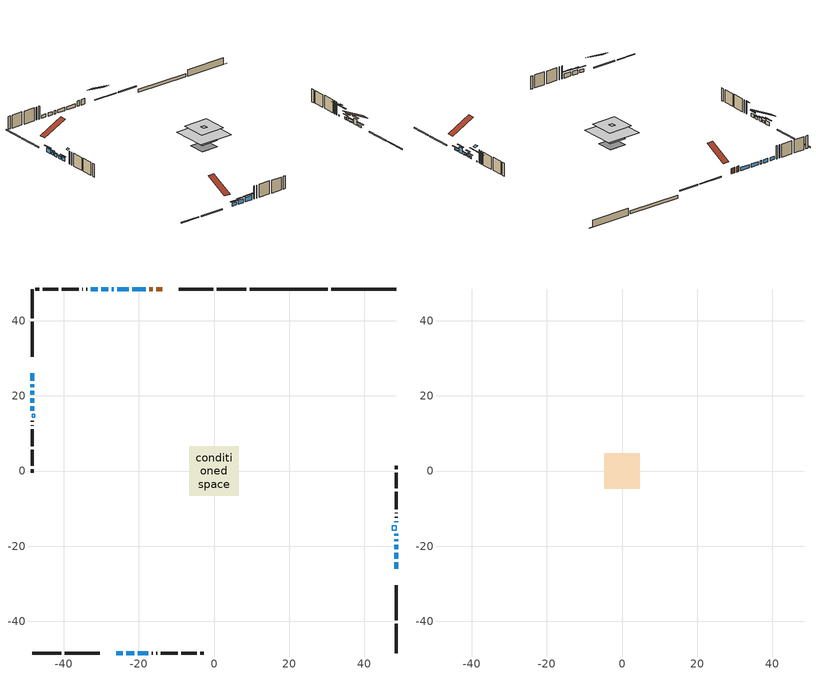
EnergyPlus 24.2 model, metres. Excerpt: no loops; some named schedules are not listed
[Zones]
conditioned space
 floor outside (Floor1 construction): -0.8,-0.8 -0.8,0.8 0.8,0.8 0.8,-0.8 z1.83
 floor outside (Floor2 construction): -0.98,-0.98 -0.98,0.98 0.98,0.98 0.98,-0.98 z1.83
 floor adiabatic (Floor6 construction): -3.28,-3.28 -3.28,3.28 3.28,3.28 3.28,-3.28 z1.83
 floor adiabatic (AdiabaticFloorConstruction): -6.63,-6.63 -6.63,6.63 6.63,6.63 6.63,-6.63 z4.27
 floor foundation (Slab1 construction): -2.92,-2.92 -2.92,2.92 2.92,2.92 2.92,-2.92 z-0.76
 floor foundation (Slab2 construction): -3.28,-3.28 -3.28,3.28 3.28,3.28 3.28,-3.28 z-0.61
 wall outside (RimJoist1 construction): 8.62,48.43 0.78,48.43 / -48.43,-48.43 -40.59,-48.43 / -48.43,48.43 -48.43,40.59 / 48.43,-48.43 48.43,-40.59 z1.83:2.13
 wall outside (RimJoist2 construction): -0.15,48.43 -9.45,48.43 / -39.66,-48.43 -30.36,-48.43 / -48.43,39.66 -48.43,30.36 / 48.43,-39.66 48.43,-30.36 z1.83:2.13
 wall outside (AdiabaticWallConstruction 1): -13.81,48.43 -15.4,48.43 / -16.33,48.43 -17.19,48.43 z1.83:3.86
 wall outside (AdiabaticWallConstruction): 48.43,-26 48.43,-24.22 z1.83:2.39; -48.43,26 -48.43,24.07 z1.83:3.3; -48.43,23.14 -48.43,22.28 z1.83:2.85; 48.43,-23.29 48.43,-21.77 z1.83:3.89; 48.43,-20.84 48.43,-19.62 z1.83:2.24; -18.12,48.43 -21.81,48.43 / -48.43,17.26 -48.43,16.04 / -22.74,48.43 -25.7,48.43 / -26.63,48.43 -27.22,48.43 / -28.15,48.43 -30,48.43 / -30.93,48.43 -32.78,48.43 z1.83:3.05; 48.43,-18.69 48.43,-18.13 / -20.23,-48.43 -17.44,-48.43 z1.83:3.46; -48.43,21.35 -48.43,20.23 z1.83:3; -26,-48.43 -24.22,-48.43 z1.83:2.97; -23.29,-48.43 -21.16,-48.43 z1.83:3.28; -48.43,19.31 -48.43,18.19 / 48.43,-17.21 48.43,-16.67 z1.83:2.69; 48.43,-13.65 48.43,-13.34 z1.83:2.14
 wall outside (Wall1 construction): -33.7,48.43 -33.98,48.43 / -16.51,-48.43 -16.23,-48.43 / -48.43,13.36 -48.43,13.08 / 48.43,-12.41 48.43,-12.13 z1.83:6.71
 wall outside (Wall2 construction): -34.91,48.43 -35.07,48.43 / -15.31,-48.43 -15.15,-48.43 / -48.43,12.15 -48.43,11.99 / 48.43,-11.2 48.43,-11.05 z1.83:6.71
 wall outside (Wall3 construction): -36,48.43 -40.53,48.43 / -14.22,-48.43 -9.69,-48.43 / -48.43,11.07 -48.43,6.53 / 48.43,-10.12 48.43,-5.59 z1.83:6.71
 wall outside (Wall4 construction): -41.46,48.43 -45.62,48.43 / -8.76,-48.43 -4.59,-48.43 / -48.43,5.6 -48.43,1.44 / 48.43,-4.66 48.43,-0.49 z1.83:6.71
 wall outside (Wall5 construction): -46.55,48.43 -47.5,48.43 / -3.66,-48.43 -2.72,-48.43 / -48.43,0.51 -48.43,-0.44 / 48.43,0.44 48.43,1.38 z1.83:6.71
 wall foundation (FoundationWall1 construction): 31.21,48.43,-0.76 31.21,48.43,1.83 46.7,48.43,1.83 46.7,48.43,-0.74 48.43,48.43,-0.74 48.43,48.43,-0.76
 wall foundation (FoundationWall2 construction): 30.28,48.43 9.55,48.43 z-0.61:0.58
 window (WindowConstruction): 48.43,-26 48.43,-24.22 z1.83:2.39
 window (WindowConstruction 6): -48.43,26 -48.43,24.07 z1.83:3.3
 window (WindowConstruction 7): -48.43,23.14 -48.43,22.28 z1.83:2.85
 window (WindowConstruction 8): 48.43,-23.29 48.43,-21.77 z1.83:3.89
 window (WindowConstruction 9): 48.43,-20.84 48.43,-19.62 z1.83:2.24
 window (WindowConstruction 10): -18.12,48.43 -21.81,48.43 z1.83:3.05
 window (WindowConstruction 1): 48.43,-18.69 48.43,-18.13 z1.83:3.45
 window (WindowConstruction 11): -48.43,21.35 -48.43,20.23 z1.83:3
 window (WindowConstruction 12): -26,-48.43 -24.22,-48.43 z1.83:2.97
 window (WindowConstruction 13): -23.29,-48.43 -21.16,-48.43 z1.83:3.28
 window (WindowConstruction 14): -48.43,19.31 -48.43,18.19 z1.83:2.69
 window (WindowConstruction 15): -48.43,17.26 -48.43,16.04 z1.83:3.05
 window (WindowConstruction 2): 48.43,-17.2 48.43,-16.67 z1.83:2.69
 window (WindowConstruction 16): 48.43,-13.65 48.43,-13.34 z1.83:2.13
 window (WindowConstruction 17): -22.74,48.43 -25.7,48.43 z1.83:3.05
 window (WindowConstruction 18): -26.63,48.43 -27.22,48.43 z1.83:3.05
 window (WindowConstruction 3): -28.15,48.43 -30,48.43 z1.83:3.05
 window (WindowConstruction 4): -30.93,48.43 -32.77,48.43 z1.83:3.05
 window (WindowConstruction 5): -20.23,-48.43 -17.44,-48.43 z1.83:3.45
 door (Door): -13.81,48.43 -15.4,48.43 z1.83:3.86
 door (Door 1): -16.33,48.43 -17.19,48.43 z1.83:3.86
 ceiling adiabatic (AdiabaticFloorConstruction): 6.63,-6.63 6.63,6.63 -6.63,6.63 -6.63,-6.63 z4.27
 roof outside (AdiabaticRoofConstruction): 48.43,-14.58,6.71 47.38,-14.58,7.23 47.38,-15.74,7.23 48.43,-15.74,6.71; -48.43,14.29,6.71 -47.69,14.29,7.08 -47.69,15.11,7.08 -48.43,15.11,6.71
 skylight (SkylightConstruction): 48.43,-14.58,6.71 47.38,-14.58,7.23 47.38,-15.74,7.23 48.43,-15.74,6.71
 skylight (SkylightConstruction 1): -48.43,14.29,6.71 -47.69,14.29,7.08 -47.69,15.11,7.08 -48.43,15.11,6.71
attic - vented
 floor to conditioned space (Floor4 construction Reversed): -0.79,-0.79 -0.79,0.79 0.79,0.79 0.79,-0.79 z6.71
 floor to conditioned space (Floor5 construction Reversed): -4.66,-4.66 -4.66,4.66 4.66,4.66 4.66,-4.66 z6.71
 roof outside (Roof1 construction): -12.88,48.43,6.71 -12.88,39.47,11.18 -10.37,39.47,11.18 -10.37,48.43,6.71; -26.93,-48.43,6.71 -26.93,-39.47,11.18 -29.43,-39.47,11.18 -29.43,-48.43,6.71; -48.43,26.93,6.71 -39.47,26.93,11.18 -39.47,29.43,11.18 -48.43,29.43,6.71; 48.43,-26.93,6.71 39.47,-26.93,11.18 39.47,-29.43,11.18 48.43,-29.43,6.71
shading: 48.43,-23.46 48.43,-26.76 48.73,-26.76 48.73,-23.46 z3.15; -48.43,23.31 -48.43,26.76 -48.73,26.76 -48.73,23.31 z4.06; -48.43,21.52 -48.43,23.9 -48.73,23.9 -48.73,21.52 z3.6; 48.43,-21.01 48.43,-24.05 48.73,-24.05 48.73,-21.01 z4.65; 48.43,-18.86 48.43,-21.6 48.73,-21.6 48.73,-18.86 z2.99; 48.43,-17.37 48.43,-19.45 48.73,-19.45 48.73,-17.37 z4.21; -48.43,19.94 -48.43,21.65 -48.73,21.65 -48.73,19.94 z3.3; -23.46,-48.43 -26.76,-48.43 -26.76,-48.73 -23.46,-48.73 z3.73; -20.4,-48.43 -24.05,-48.43 -24.05,-48.73 -20.4,-48.73 z4.04; -48.43,17.89 -48.43,19.6 -48.73,19.6 -48.73,17.89 z2.99; -48.43,15.28 -48.43,18.02 -48.73,18.02 -48.73,15.28 z3.81; 48.43,-15.91 48.43,-17.96 48.73,-17.96 48.73,-15.91 z3.45; 48.43,-9.68 48.43,-17.31 48.73,-17.31 48.73,-9.68 z5.8; -16.68,-48.43 -20.99,-48.43 -20.99,-48.73 -16.68,-48.73 z4.21
[Building]
Building 1: Terrain=Suburbs
[Site:Location]
Vancouver Intl AP_BC: Latitude {deg}=49.19; Longitude {deg}=-123.18; Time Zone {hr}=-8; Elevation {m}=4; Keep Site Location Information=Yes
[Site:GroundTemperature:Shallow]
8.06451, 6.96315, 6.87495, 7.3976, 9.49575, 11.5841, 13.3946, 14.5416, 14.639, 13.7062, 11.9418, 9.91751
[Site:WaterMainsTemperature]
Calculation Method=Schedule; Temperature Schedule=mains temperature schedule
[Material] Roughness=Rough; Thermal Absorptance=0.9
Name | Thickness {m} | Conductivity {W/m-K} | Density {kg/m3} | Specific Heat {J/kg-K} | Solar Absorptance | Visible Absorptance
asphalt or fiberglass shingles | 0.00635 | 0.162714 | 1121.4 | 1465.45 | 0.4 | 0.4
asphalt or fiberglass shingles 1 | 0.00635 | 0.162714 | 1121.4 | 1465.45 | 0.7 | 0.7
ceiling loosefill ins | 0.0846667 | 0.0480833 | 16.02 | 1046.75 | 0.7 | 0.7
ceiling stud and cavity | 0.1397 | 0.0953572 | 65.682 | 1177.47 | 0.7 | 0.7
ceiling stud and cavity 1 | 0.1397 | 0.0930096 | 65.682 | 1177.47 | 0.7 | 0.7
concrete 4.0 in. | 0.1016 | 1.803125 | 2242.8 | 837.4 | 0.7 | 0.7
concrete 8.0 in. | 0.2032 | 1.803125 | 2242.8 | 837.4 | 0.7 | 0.7
door material | 0.04445 | 0.0451087 | 512.64 | 1214.23 | 0.7 | 0.7
door material 1 | 0.04445 | 0.053851 | 512.64 | 1214.23 | 0.7 | 0.7
exterior vertical ins | 0.0442575 | 0.029427 | 32.04 | 1214.23 | 0.7 | 0.7
exterior vertical ins 1 | 0.0639411 | 0.029427 | 32.04 | 1214.23 | 0.7 | 0.7
floor covering | 0.0127 | 0.0433444 | 54.468 | 1339.84 | 0.6 | 0.6
floor covering 1 | 0.0127 | 9.015625 | 54.468 | 1339.84 | 0.6 | 0.6
floor rigid ins; wall rigid ins | 0.051816 | 0.029427 | 32.04 | 1214.23 | 0.7 | 0.7
floor rigid ins 1; roof rigid ins; wall rigid ins 1 | 0.512978 | 0.029427 | 32.04 | 1214.23 | 0.7 | 0.7
floor stud and cavity | 0.1397 | 0.0939799 | 92.3553 | 1139.71 | 0.7 | 0.7
floor stud and cavity 1 | 0.1397 | 0.0937577 | 92.3553 | 1139.71 | 0.7 | 0.7
floor stud and cavity 2 | 0.0889 | 0.248462 | 50.32683 | 1063.81 | 0.7 | 0.7
floor stud and cavity 3 | 0.1397 | 1.75129 | 37.0049 | 1207.88 | 0.7 | 0.7
furniture material conditioned space 1 | 0.1524 | 0.115458 | 640.8 | 1214.23 | 0.6 | 0.6
gypsum board | 0.0127 | 0.160291 | 801 | 837.4 | 0.6 | 0.6
gypsum board 1 | 0.0127 | 0.160291 | 801 | 837.4 | 0.7 | 0.7
osb sheathing 0.5 in. | 0.0127 | 0.115458 | 512.64 | 1214.23 | 0.7 | 0.7
osb sheathing 0.75 in. | 0.01905 | 0.115458 | 512.64 | 1214.23 | 0.7 | 0.7
osb sheathing 2.0 in. | 0.0508 | 0.115458 | 512.64 | 1214.23 | 0.7 | 0.7
rim joist stud and cavity | 0.0508 | 0.0281304 | 125.044 | 1163.47 | 0.6 | 0.6
roof stud and cavity | 0.18415 | 1.78687 | 37.0049 | 1207.88 | 0.6 | 0.6
wall stud and cavity | 0.1397 | 0.159636 | 139.0536 | 1170.24 | 0.7 | 0.7
wall stud and cavity 1 | 0.1397 | 0.172852 | 139.0536 | 1170.24 | 0.7 | 0.7
wall stud and cavity 2 | 0.1397 | 0.107651 | 139.0536 | 1170.24 | 0.7 | 0.7
wall stud and cavity 3 | 0.1397 | 0.109132 | 139.0536 | 1170.24 | 0.7 | 0.7
wall stud and cavity 4 | 0.1397 | 0.351923 | 139.0536 | 1170.24 | 0.7 | 0.7
wall stud and cavity 5 | 0.0889 | 0.380278 | 52.3479 | 1209.89 | 0.7 | 0.7
wall stud and cavity 6 | 0.0889 | 0.391764 | 83.0341 | 1211.67 | 0.7 | 0.7
wood siding | 0.0254 | 0.102417 | 544.68 | 1172.36 | 0.4 | 0.4
wood siding 1; wood siding 2; wood siding 3 | 0.0254 | 0.102417 | 544.68 | 1172.36 | 0.7 | 0.7
[WindowMaterial:SimpleGlazingSystem]
Name | U-Factor {W/m2-K} | Solar Heat Gain Coefficient
SkylightMaterial | 3.17093 | 0.6885
SkylightMaterial 1 | 3.48814 | 0.6885
WindowMaterial | 2.13322 | 0.36
WindowMaterial 1 | 2.143445 | 0.35
WindowMaterial 10 | 1.86977 | 0.41
WindowMaterial 11 | 2.18149 | 0.34
WindowMaterial 12 | 2.24622 | 0.33
WindowMaterial 13 | 1.92314 | 0.4
WindowMaterial 14 | 2.748152 | 0.17
WindowMaterial 15 | 1.75961 | 0.43
WindowMaterial 16 | 2.32741 | 0.32
WindowMaterial 2 | 2.26666 | 0.32
WindowMaterial 3 | 3.83151 | 0.7
WindowMaterial 4 | 1.85273 | 0.41
WindowMaterial 5 | 1.80106 | 0.42
WindowMaterial 6 | 2.052597 | 0.37
WindowMaterial 7 | 2.364887 | 0.31
WindowMaterial 8 | 2.36148 | 0.3
WindowMaterial 9 | 2.188869 | 0.34
[Construction]
AdiabaticFloorConstruction: floor stud and cavity 3, floor rigid ins 1, osb sheathing 0.75 in., floor covering
AdiabaticRoofConstruction: asphalt or fiberglass shingles 1, roof rigid ins, osb sheathing 0.75 in., roof stud and cavity
AdiabaticWallConstruction: wood siding 2, wall rigid ins 1, wall stud and cavity 5, gypsum board
AdiabaticWallConstruction 1: wood siding 3, wall rigid ins 1, wall stud and cavity 5, gypsum board
Door: door material
Door 1: door material 1
Floor1 construction: floor stud and cavity, floor rigid ins, osb sheathing 0.75 in., floor covering
Floor2 construction: floor stud and cavity 1, floor rigid ins, osb sheathing 0.75 in., floor covering
Floor4 construction Reversed: gypsum board, ceiling stud and cavity, ceiling loosefill ins
Floor5 construction Reversed: gypsum board, ceiling stud and cavity 1, ceiling loosefill ins
Floor6 construction: floor stud and cavity 2, floor covering 1
FoundationWall1 construction; FoundationWall2 construction: concrete 8.0 in., gypsum board 1
furniture construction conditioned space 1: furniture material conditioned space 1
PartitionWallConstruction: gypsum board, wall stud and cavity 6, gypsum board
RimJoist1 construction; RimJoist2 construction: wood siding 1, osb sheathing 2.0 in., rim joist stud and cavity
Roof1 construction: asphalt or fiberglass shingles
SkylightConstruction: SkylightMaterial
SkylightConstruction 1: SkylightMaterial 1
Slab1 construction; Slab2 construction: concrete 4.0 in.
Wall1 construction: wood siding, osb sheathing 0.5 in., wall stud and cavity, gypsum board
Wall2 construction: wood siding, osb sheathing 0.5 in., wall stud and cavity 1, gypsum board
Wall3 construction: wood siding, osb sheathing 0.5 in., wall stud and cavity 2, gypsum board
Wall4 construction: wood siding, osb sheathing 0.5 in., wall stud and cavity 3, gypsum board
Wall5 construction: wood siding, wall rigid ins, osb sheathing 0.5 in., wall stud and cavity 4, gypsum board
WindowConstruction: WindowMaterial
WindowConstruction 1; WindowConstruction 5: WindowMaterial 1
WindowConstruction 10; WindowConstruction 4: WindowMaterial 4
WindowConstruction 11: WindowMaterial 9
WindowConstruction 12: WindowMaterial 10
WindowConstruction 13: WindowMaterial 11
WindowConstruction 14: WindowMaterial 12
WindowConstruction 15: WindowMaterial 13
WindowConstruction 16: WindowMaterial 14
WindowConstruction 17: WindowMaterial 15
WindowConstruction 18: WindowMaterial 16
WindowConstruction 2: WindowMaterial 2
WindowConstruction 3: WindowMaterial 3
WindowConstruction 6: WindowMaterial 5
WindowConstruction 7: WindowMaterial 6
WindowConstruction 8: WindowMaterial 7
WindowConstruction 9: WindowMaterial 8
[Zone] Multiplier=1; Part of Total Floor Area=Yes
Name | Volume {m3}
attic - vented | 65.1731
conditioned space | 644
[Space]
Name | Zone | Volume {m3}
attic - vented 1 | attic - vented | 65.1731
conditioned space 1 | conditioned space | 644
[ZoneInfiltration:EffectiveLeakageArea]
infil attic - vented 1: Zone or Space=attic - vented 1; Schedule=Always On Discrete; Effective Air Leakage Area {cm2}=3699.3; Stack Coefficient=0.000311284; Wind Coefficient=1.19206e-05
[ZoneMixing]
whole house fan mix: Zone or Space=attic - vented; Schedule=Always On Continuous; Design Flow Rate Calculation Method=Flow/Zone; Design Flow Rate {m3/s}=0; Source Zone or Space=conditioned space
[SurfaceProperty:ExposedFoundationPerimeter] Exposed Perimeter Calculation Method=TotalExposedPerimeter
Name | Total Exposed Perimeter {m}
Slab1 | 17.221
Slab2 | 20.726
[InternalMass] Zone or ZoneList=conditioned space; Space or SpaceList=conditioned space 1
Name | Construction | Surface Area {m2}
furniture mass conditioned space 1 | furniture construction conditioned space 1 | 120.944
partition wall mass | PartitionWallConstruction | 259.25
[Lights]
interior lighting: Zone or ZoneList or Space or SpaceList=conditioned space 1; Schedule=interior lighting schedule; Design Level Calculation Method=LightingLevel; Lighting Level {W}=343.2; Return Air Fraction=0; Fraction Radiant=0.6; Fraction Visible=0.2; Fraction Replaceable=1
[People]
occupants: Zone or ZoneList or Space or SpaceList=conditioned space 1; Number of People Schedule=occupants schedule; Number of People Calculation Method=People; Number of People=3; Fraction Radiant=0.314171; Sensible Heat Fraction=0.56303; Activity Level Schedule=occupants activity schedule; Carbon Dioxide Generation Rate {m3/s-W}=0; Enable ASHRAE 55 Comfort Warnings=No; Mean Radiant Temperature Calculation Type=EnclosureAveraged
[ElectricEquipment] Zone or ZoneList or Space or SpaceList=conditioned space 1; Design Level Calculation Method=EquipmentLevel
Name | Schedule | Design Level {W} | Fraction Latent | Fraction Radiant | Fraction Lost
clothes dryer | clothes dryer schedule | 140.772 | 0.015 | 0.081 | 0.85
clothes washer | clothes washer schedule | 32.1985 | 0.03 | 0.162 | 0.7
cooking range | cooking range schedule | 215.147 | 0.08 | 0.432 | 0.2
dishwasher | dishwasher schedule | 66.8632 | 0.3 | 0.18 | 0.4
fridge | fridge schedule | 72.9452 | 0 | 0.6 | 0
mech vent bath fan 0 | mech vent bath fan 0 schedule | 25.1 | 0 | 0 | 1
mech vent bath fan 1 | mech vent bath fan 1 schedule | 25.1 | 0 | 0 | 1
mech vent house fan | mech vent house fan schedule | 0 | 0 | 0 | 1
mech vent house fan cfis | mech vent house fan cfis schedule | 0 | 0 | 0 | 0
mech vent range fan 0 | mech vent range fan 0 schedule | 57 | 0 | 0 | 1
misc plug loads | misc plug loads schedule | 494.7 | 0.045 | 0.513 | 0.1
whole house fan | Always On Discrete | 0 | 0 | 0 | 1
[OtherEquipment] Zone or ZoneList or Space or SpaceList=conditioned space 1; Design Level Calculation Method=EquipmentLevel
Name | Fuel Type | Schedule | Design Level {W} | Fraction Latent | Fraction Radiant | Fraction Lost
clothes dryer 1 | Electricity | clothes dryer schedule | 0 | 0.015 | 0.081 | 0.85
cooking range 1 | Electricity | cooking range schedule | 0 | 0.08 | 0.432 | 0.2
general water use latent | None | general water use schedule | 62.594 | 1 | 0 | 0
general water use sensible | None | general water use schedule | -61.6891 | 0 | 0.6 | 0
mech vent house fan latent load | None | Always On Discrete | 0 | 1 | 0 | 0
mech vent house fan sensible load | None | Always On Discrete | 0 | 0 | 0 | 0
water heater energy adjustment1 | NaturalGas | Always On Discrete | 0.01 | 0 | 0 | 1
[ZoneInfiltration:DesignFlowRate] Zone or ZoneList or Space or SpaceList=conditioned space 1; Schedule=Always On Discrete; Design Flow Rate Calculation Method=Flow/Zone; Design Flow Rate {m3/s}=0
infil flow; natural vent flow; whole house fan flow
[Foundation:Kiva] Initial Indoor Air Temperature {C}=18; Wall Depth Below Slab {m}=0.2032; Custom Block X Position 1 {m}=0.2159; Custom Block Z Position 1 {m}=0
Name | Wall Height Above Grade {m} | Custom Block Material Name 1 | Custom Block Depth 1 {m}
Foundation Kiva 1 | 1.83002 | exterior vertical ins | 2.59001
Foundation Kiva 2 | 0.580004 | exterior vertical ins 1 | 1.19
[Foundation:Kiva:Settings]
Soil Conductivity {W/m-K}=0.849921; Soil Density {kg/m3}=1842.3; Soil Specific Heat {J/kg-K}=418.7; Ground Solar Absorptivity=0.9; Ground Thermal Absorptivity=0.9; Ground Surface Roughness {m}=0.03; Far-Field Width {m}=40; Deep-Ground Boundary Condition=ZeroFlux; Deep-Ground Depth {m}=40; Minimum Cell Dimension {m}=0.2; Maximum Cell Growth Coefficient=3; Simulation Timestep=Timestep
[Exterior:Lights]
exterior lighting: Schedule=exterior lighting schedule; Design Level {W}=75.6
[Schedule:Constant]
Name | Hourly Value
Always On Continuous; mech vent house fan schedule; mech vent house fan cfis schedule; Always On Discrete | 1
occupants activity schedule | 117.228
fridge schedule | 0
[Schedule:Week:Daily]
interior lighting schedule Week Rule - Jan1-Jan27: interior lighting schedule day, interior lighting schedule day, interior lighting schedule day, interior lighting schedule day, interior lighting schedule day, interior lighting schedule day, interior lighting schedule day, interior lighting schedule default day, interior lighting schedule default day, interior lighting schedule default day, interior lighting schedule default day, interior lighting schedule default day
interior lighting schedule Week Rule - Jan28-Feb3: interior lighting schedule day, interior lighting schedule day, interior lighting schedule day, interior lighting schedule day, interior lighting schedule day 1, interior lighting schedule day 1, interior lighting schedule day 1, interior lighting schedule default day, interior lighting schedule default day, interior lighting schedule default day, interior lighting schedule default day, interior lighting schedule default day
interior lighting schedule Week Rule - Feb4-Feb24: interior lighting schedule day 1, interior lighting schedule day 1, interior lighting schedule day 1, interior lighting schedule day 1, interior lighting schedule day 1, interior lighting schedule day 1, interior lighting schedule day 1, interior lighting schedule default day, interior lighting schedule default day, interior lighting schedule default day, interior lighting schedule default day, interior lighting schedule default day
interior lighting schedule Week Rule - Feb25-Mar3: interior lighting schedule day 1, interior lighting schedule day 1, interior lighting schedule day 1, interior lighting schedule day 1, interior lighting schedule day 2, interior lighting schedule day 2, interior lighting schedule day 2, interior lighting schedule default day, interior lighting schedule default day, interior lighting schedule default day, interior lighting schedule default day, interior lighting schedule default day
interior lighting schedule Week Rule - Mar4-Mar31: interior lighting schedule day 2, interior lighting schedule day 2, interior lighting schedule day 2, interior lighting schedule day 2, interior lighting schedule day 2, interior lighting schedule day 2, interior lighting schedule day 2, interior lighting schedule default day, interior lighting schedule default day, interior lighting schedule default day, interior lighting schedule default day, interior lighting schedule default day
interior lighting schedule Week Rule - Apr1-Apr28: interior lighting schedule day 3, interior lighting schedule day 3, interior lighting schedule day 3, interior lighting schedule day 3, interior lighting schedule day 3, interior lighting schedule day 3, interior lighting schedule day 3, interior lighting schedule default day, interior lighting schedule default day, interior lighting schedule default day, interior lighting schedule default day, interior lighting schedule default day
interior lighting schedule Week Rule - Apr29-May5: interior lighting schedule day 3, interior lighting schedule day 3, interior lighting schedule day 4, interior lighting schedule day 4, interior lighting schedule day 4, interior lighting schedule day 4, interior lighting schedule day 4, interior lighting schedule default day, interior lighting schedule default day, interior lighting schedule default day, interior lighting schedule default day, interior lighting schedule default day
interior lighting schedule Week Rule - May6-May26: interior lighting schedule day 4, interior lighting schedule day 4, interior lighting schedule day 4, interior lighting schedule day 4, interior lighting schedule day 4, interior lighting schedule day 4, interior lighting schedule day 4, interior lighting schedule default day, interior lighting schedule default day, interior lighting schedule default day, interior lighting schedule default day, interior lighting schedule default day
interior lighting schedule Week Rule - May27-Jun2: interior lighting schedule day 4, interior lighting schedule day 4, interior lighting schedule day 4, interior lighting schedule day 4, interior lighting schedule day 4, interior lighting schedule day 5, interior lighting schedule day 5, interior lighting schedule default day, interior lighting schedule default day, interior lighting schedule default day, interior lighting schedule default day, interior lighting schedule default day
interior lighting schedule Week Rule - Jun3-Jun30: interior lighting schedule day 5, interior lighting schedule day 5, interior lighting schedule day 5, interior lighting schedule day 5, interior lighting schedule day 5, interior lighting schedule day 5, interior lighting schedule day 5, interior lighting schedule default day, interior lighting schedule default day, interior lighting schedule default day, interior lighting schedule default day, interior lighting schedule default day
interior lighting schedule Week Rule - Jul1-Jul28: interior lighting schedule day 6, interior lighting schedule day 6, interior lighting schedule day 6, interior lighting schedule day 6, interior lighting schedule day 6, interior lighting schedule day 6, interior lighting schedule day 6, interior lighting schedule default day, interior lighting schedule default day, interior lighting schedule default day, interior lighting schedule default day, interior lighting schedule default day
interior lighting schedule Week Rule - Jul29-Aug4: interior lighting schedule day 6, interior lighting schedule day 6, interior lighting schedule day 6, interior lighting schedule day 7, interior lighting schedule day 7, interior lighting schedule day 7, interior lighting schedule day 7, interior lighting schedule default day, interior lighting schedule default day, interior lighting schedule default day, interior lighting schedule default day, interior lighting schedule default day
interior lighting schedule Week Rule - Aug5-Aug25: interior lighting schedule day 7, interior lighting schedule day 7, interior lighting schedule day 7, interior lighting schedule day 7, interior lighting schedule day 7, interior lighting schedule day 7, interior lighting schedule day 7, interior lighting schedule default day, interior lighting schedule default day, interior lighting schedule default day, interior lighting schedule default day, interior lighting schedule default day
interior lighting schedule Week Rule - Aug26-Sep1: interior lighting schedule day 7, interior lighting schedule day 7, interior lighting schedule day 7, interior lighting schedule day 7, interior lighting schedule day 7, interior lighting schedule day 7, interior lighting schedule day 8, interior lighting schedule default day, interior lighting schedule default day, interior lighting schedule default day, interior lighting schedule default day, interior lighting schedule default day
interior lighting schedule Week Rule - Sep2-Sep29: interior lighting schedule day 8, interior lighting schedule day 8, interior lighting schedule day 8, interior lighting schedule day 8, interior lighting schedule day 8, interior lighting schedule day 8, interior lighting schedule day 8, interior lighting schedule default day, interior lighting schedule default day, interior lighting schedule default day, interior lighting schedule default day, interior lighting schedule default day
interior lighting schedule Week Rule - Sep30-Oct6: interior lighting schedule day 8, interior lighting schedule day 9, interior lighting schedule day 9, interior lighting schedule day 9, interior lighting schedule day 9, interior lighting schedule day 9, interior lighting schedule day 9, interior lighting schedule default day, interior lighting schedule default day, interior lighting schedule default day, interior lighting schedule default day, interior lighting schedule default day
interior lighting schedule Week Rule - Oct7-Oct27: interior lighting schedule day 9, interior lighting schedule day 9, interior lighting schedule day 9, interior lighting schedule day 9, interior lighting schedule day 9, interior lighting schedule day 9, interior lighting schedule day 9, interior lighting schedule default day, interior lighting schedule default day, interior lighting schedule default day, interior lighting schedule default day, interior lighting schedule default day
interior lighting schedule Week Rule - Oct28-Nov3: interior lighting schedule day 9, interior lighting schedule day 9, interior lighting schedule day 9, interior lighting schedule day 9, interior lighting schedule day 10, interior lighting schedule day 10, interior lighting schedule day 10, interior lighting schedule default day, interior lighting schedule default day, interior lighting schedule default day, interior lighting schedule default day, interior lighting schedule default day
interior lighting schedule Week Rule - Nov4-Nov24: interior lighting schedule day 10, interior lighting schedule day 10, interior lighting schedule day 10, interior lighting schedule day 10, interior lighting schedule day 10, interior lighting schedule day 10, interior lighting schedule day 10, interior lighting schedule default day, interior lighting schedule default day, interior lighting schedule default day, interior lighting schedule default day, interior lighting schedule default day
interior lighting schedule Week Rule - Nov25-Dec1: interior lighting schedule day 10, interior lighting schedule day 10, interior lighting schedule day 10, interior lighting schedule day 10, interior lighting schedule day 10, interior lighting schedule day 10, interior lighting schedule day 11, interior lighting schedule default day, interior lighting schedule default day, interior lighting schedule default day, interior lighting schedule default day, interior lighting schedule default day
interior lighting schedule Week Rule - Dec2-Dec31: interior lighting schedule day 11, interior lighting schedule day 11, interior lighting schedule day 11, interior lighting schedule day 11, interior lighting schedule day 11, interior lighting schedule day 11, interior lighting schedule day 11, interior lighting schedule default day, interior lighting schedule default day, interior lighting schedule default day, interior lighting schedule default day, interior lighting schedule default day
occupants schedule Week Rule - Jan1-Dec31: occupants schedule day, occupants schedule day, occupants schedule day, occupants schedule day, occupants schedule day, occupants schedule day, occupants schedule day, occupants schedule default day, occupants schedule default day, occupants schedule default day, occupants schedule default day, occupants schedule default day
clothes dryer schedule Week Rule - Jan1-Dec31: clothes dryer schedule day, clothes dryer schedule day, clothes dryer schedule day, clothes dryer schedule day, clothes dryer schedule day, clothes dryer schedule day, clothes dryer schedule day, clothes dryer schedule default day, clothes dryer schedule default day, clothes dryer schedule default day, clothes dryer schedule default day, clothes dryer schedule default day
clothes washer schedule Week Rule - Jan1-Dec31: clothes washer schedule day, clothes washer schedule day, clothes washer schedule day, clothes washer schedule day, clothes washer schedule day, clothes washer schedule day, clothes washer schedule day, clothes washer schedule default day, clothes washer schedule default day, clothes washer schedule default day, clothes washer schedule default day, clothes washer schedule default day
cooking range schedule Week Rule - Jan1-Dec31: cooking range schedule day, cooking range schedule day, cooking range schedule day, cooking range schedule day, cooking range schedule day, cooking range schedule day, cooking range schedule day, cooking range schedule default day, cooking range schedule default day, cooking range schedule default day, cooking range schedule default day, cooking range schedule default day
dishwasher schedule Week Rule - Jan1-Dec31: dishwasher schedule day, dishwasher schedule day, dishwasher schedule day, dishwasher schedule day, dishwasher schedule day, dishwasher schedule day, dishwasher schedule day, dishwasher schedule default day, dishwasher schedule default day, dishwasher schedule default day, dishwasher schedule default day, dishwasher schedule default day
mech vent bath fan 0 schedule Week Rule - Jan1-Dec31: mech vent bath fan 0 schedule day, mech vent bath fan 0 schedule day, mech vent bath fan 0 schedule day, mech vent bath fan 0 schedule day, mech vent bath fan 0 schedule day, mech vent bath fan 0 schedule day, mech vent bath fan 0 schedule day, mech vent bath fan 0 schedule default day, mech vent bath fan 0 schedule default day, mech vent bath fan 0 schedule default day, mech vent bath fan 0 schedule default day, mech vent bath fan 0 schedule default day
mech vent bath fan 1 schedule Week Rule - Jan1-Dec31: mech vent bath fan 1 schedule day, mech vent bath fan 1 schedule day, mech vent bath fan 1 schedule day, mech vent bath fan 1 schedule day, mech vent bath fan 1 schedule day, mech vent bath fan 1 schedule day, mech vent bath fan 1 schedule day, mech vent bath fan 1 schedule default day, mech vent bath fan 1 schedule default day, mech vent bath fan 1 schedule default day, mech vent bath fan 1 schedule default day, mech vent bath fan 1 schedule default day
mech vent range fan 0 schedule Week Rule - Jan1-Dec31: mech vent range fan 0 schedule day, mech vent range fan 0 schedule day, mech vent range fan 0 schedule day, mech vent range fan 0 schedule day, mech vent range fan 0 schedule day, mech vent range fan 0 schedule day, mech vent range fan 0 schedule day, mech vent range fan 0 schedule default day, mech vent range fan 0 schedule default day, mech vent range fan 0 schedule default day, mech vent range fan 0 schedule default day, mech vent range fan 0 schedule default day
misc plug loads schedule Week Rule - Jan1-Dec31: misc plug loads schedule day, misc plug loads schedule day, misc plug loads schedule day, misc plug loads schedule day, misc plug loads schedule day, misc plug loads schedule day, misc plug loads schedule day, misc plug loads schedule default day, misc plug loads schedule default day, misc plug loads schedule default day, misc plug loads schedule default day, misc plug loads schedule default day
general water use schedule Week Rule - Jan1-Dec31: general water use schedule day, general water use schedule day, general water use schedule day, general water use schedule day, general water use schedule day, general water use schedule day, general water use schedule day, general water use schedule default day, general water use schedule default day, general water use schedule default day, general water use schedule default day, general water use schedule default day
[Schedule:Year]
interior lighting schedule: interior lighting schedule Week Rule - Jan1-Jan27, 1, 1, 1, 27, interior lighting schedule Week Rule - Jan28-Feb3, 1, 28, 2, 3, interior lighting schedule Week Rule - Feb4-Feb24, 2, 4, 2, 24, interior lighting schedule Week Rule - Feb25-Mar3, 2, 25, 3, 3, interior lighting schedule Week Rule - Mar4-Mar31, 3, 4, 3, 31, interior lighting schedule Week Rule - Apr1-Apr28, 4, 1, 4, 28, interior lighting schedule Week Rule - Apr29-May5, 4, 29, 5, 5, interior lighting schedule Week Rule - May6-May26, 5, 6, 5, 26, interior lighting schedule Week Rule - May27-Jun2, 5, 27, 6, 2, interior lighting schedule Week Rule - Jun3-Jun30, 6, 3, 6, 30, interior lighting schedule Week Rule - Jul1-Jul28, 7, 1, 7, 28, interior lighting schedule Week Rule - Jul29-Aug4, 7, 29, 8, 4, interior lighting schedule Week Rule - Aug5-Aug25, 8, 5, 8, 25, interior lighting schedule Week Rule - Aug26-Sep1, 8, 26, 9, 1, interior lighting schedule Week Rule - Sep2-Sep29, 9, 2, 9, 29, interior lighting schedule Week Rule - Sep30-Oct6, 9, 30, 10, 6, interior lighting schedule Week Rule - Oct7-Oct27, 10, 7, 10, 27, interior lighting schedule Week Rule - Oct28-Nov3, 10, 28, 11, 3, interior lighting schedule Week Rule - Nov4-Nov24, 11, 4, 11, 24, interior lighting schedule Week Rule - Nov25-Dec1, 11, 25, 12, 1, interior lighting schedule Week Rule - Dec2-Dec31, 12, 2, 12, 31
occupants schedule: occupants schedule Week Rule - Jan1-Dec31, 1, 1, 12, 31
clothes dryer schedule: clothes dryer schedule Week Rule - Jan1-Dec31, 1, 1, 12, 31
clothes washer schedule: clothes washer schedule Week Rule - Jan1-Dec31, 1, 1, 12, 31
cooking range schedule: cooking range schedule Week Rule - Jan1-Dec31, 1, 1, 12, 31
dishwasher schedule: dishwasher schedule Week Rule - Jan1-Dec31, 1, 1, 12, 31
mech vent bath fan 0 schedule: mech vent bath fan 0 schedule Week Rule - Jan1-Dec31, 1, 1, 12, 31
mech vent bath fan 1 schedule: mech vent bath fan 1 schedule Week Rule - Jan1-Dec31, 1, 1, 12, 31
mech vent range fan 0 schedule: mech vent range fan 0 schedule Week Rule - Jan1-Dec31, 1, 1, 12, 31
misc plug loads schedule: misc plug loads schedule Week Rule - Jan1-Dec31, 1, 1, 12, 31
general water use schedule: general water use schedule Week Rule - Jan1-Dec31, 1, 1, 12, 31
exterior lighting schedule: exterior lighting schedule Week Rule - Jan1-Jan27, 1, 1, 1, 27, exterior lighting schedule Week Rule - Jan28-Feb3, 1, 28, 2, 3, exterior lighting schedule Week Rule - Feb4-Feb24, 2, 4, 2, 24, exterior lighting schedule Week Rule - Feb25-Mar3, 2, 25, 3, 3, exterior lighting schedule Week Rule - Mar4-Mar31, 3, 4, 3, 31, exterior lighting schedule Week Rule - Apr1-Apr28, 4, 1, 4, 28, exterior lighting schedule Week Rule - Apr29-May5, 4, 29, 5, 5, exterior lighting schedule Week Rule - May6-May26, 5, 6, 5, 26, exterior lighting schedule Week Rule - May27-Jun2, 5, 27, 6, 2, exterior lighting schedule Week Rule - Jun3-Jun30, 6, 3, 6, 30, exterior lighting schedule Week Rule - Jul1-Jul28, 7, 1, 7, 28, exterior lighting schedule Week Rule - Jul29-Aug4, 7, 29, 8, 4, exterior lighting schedule Week Rule - Aug5-Aug25, 8, 5, 8, 25, exterior lighting schedule Week Rule - Aug26-Sep1, 8, 26, 9, 1, exterior lighting schedule Week Rule - Sep2-Sep29, 9, 2, 9, 29, exterior lighting schedule Week Rule - Sep30-Oct6, 9, 30, 10, 6, exterior lighting schedule Week Rule - Oct7-Oct27, 10, 7, 10, 27, exterior lighting schedule Week Rule - Oct28-Nov3, 10, 28, 11, 3, exterior lighting schedule Week Rule - Nov4-Nov24, 11, 4, 11, 24, exterior lighting schedule Week Rule - Nov25-Dec1, 11, 25, 12, 1, exterior lighting schedule Week Rule - Dec2-Dec31, 12, 2, 12, 31
[Schedule:Compact]
mains temperature schedule: Through: 01/01, For: AllDays, Until: 24:00, 11.375, Through: 01/02, For: AllDays, Until: 24:00, 11.3367, Through: 01/03, For: AllDays, Until: 24:00, 11.2994, Through: 01/04, For: AllDays, Until: 24:00, 11.2628, Through: 01/05, For: AllDays, Until: 24:00, 11.2267, Through: 01/06, For: AllDays, Until: 24:00, 11.1917, Through: 01/07, For: AllDays, Until: 24:00, 11.1578, Through: 01/08, For: AllDays, Until: 24:00, 11.1244, Through: 01/09, For: AllDays, Until: 24:00, 11.0917, Through: 01/10, For: AllDays, Until: 24:00, 11.06, Through: 01/11, For: AllDays, Until: 24:00, 11.0289, Through: 01/12, For: AllDays, Until: 24:00, 10.9989, Through: 01/13, For: AllDays, Until: 24:00, 10.97, Through: 01/14, For: AllDays, Until: 24:00, 10.9417, Through: 01/15, For: AllDays, Until: 24:00, 10.9139, Through: 01/16, For: AllDays, Until: 24:00, 10.8878, Through: 01/17, For: AllDays, Until: 24:00, 10.8622, Through: 01/18, For: AllDays, Until: 24:00, 10.8372, Through: 01/19, For: AllDays, Until: 24:00, 10.8133, Through: 01/20, For: AllDays, Until: 24:00, 10.7906, Through: 01/21, For: AllDays, Until: 24:00, 10.7683, Through: 01/22, For: AllDays, Until: 24:00, 10.7478, Through: 01/23, For: AllDays, Until: 24:00, 10.7272, Through: 01/24, For: AllDays, Until: 24:00, 10.7083, Through: 01/25, For: AllDays, Until: 24:00, 10.69, Through: 01/26, For: AllDays, Until: 24:00, 10.6728, Through: 01/27, For: AllDays, Until: 24:00, 10.6567, Through: 01/28, For: AllDays, Until: 24:00, 10.6411, Through: 01/29, For: AllDays, Until: 24:00, 10.6267, Through: 01/30, For: AllDays, Until: 24:00, 10.6133, Through: 01/31, For: AllDays, Until: 24:00, 10.6011, Through: 02/01, For: AllDays, Until: 24:00, 10.59, Through: 02/02, For: AllDays, Until: 24:00, 10.5794, Through: 02/03, For: AllDays, Until: 24:00, 10.57, Through: 02/04, For: AllDays, Until: 24:00, 10.5617, Through: 02/05, For: AllDays, Until: 24:00, 10.5539, Through: 02/06, For: AllDays, Until: 24:00, 10.5478, Through: 02/07, For: AllDays, Until: 24:00, 10.5422, Through: 02/08, For: AllDays, Until: 24:00, 10.5378, Through: 02/09, For: AllDays, Until: 24:00, 10.5339, Through: 02/10, For: AllDays, Until: 24:00, 10.5317, Through: 02/11, For: AllDays, Until: 24:00, 10.53, Through: 02/12, For: AllDays, Until: 24:00, 10.53, Through: 02/13, For: AllDays, Until: 24:00, 10.5306, Through: 02/14, For: AllDays, Until: 24:00, 10.5317, Through: 02/15, For: AllDays, Until: 24:00, 10.5344, Through: 02/16, For: AllDays, Until: 24:00, 10.5378, Through: 02/17, For: AllDays, Until: 24:00, 10.5428, Through: 02/18, For: AllDays, Until: 24:00, 10.5483, Through: 02/19, For: AllDays, Until: 24:00, 10.5544, Through: 02/20, For: AllDays, Until: 24:00, 10.5622, Through: 02/21, For: AllDays, Until: 24:00, 10.5706, Through: 02/22, For: AllDays, Until: 24:00, 10.5806, Through: 02/23, For: AllDays, Until: 24:00, 10.5911, Through: 02/24, For: AllDays, Until: 24:00, 10.6022, Through: 02/25, For: AllDays, Until: 24:00, 10.615, Through: 02/26, For: AllDays, Until: 24:00, 10.6283, Through: 02/27, For: AllDays, Until: 24:00, 10.6428, Through: 02/28, For: AllDays, Until: 24:00, 10.6583, Through: 03/01, For: AllDays, Until: 24:00, 10.6744, Through: 03/02, For: AllDays, Until: 24:00, 10.6917, Through: 03/03, For: AllDays, Until: 24:00, 10.71, Through: 03/04, For: AllDays, Until: 24:00, 10.7294, Through: 03/05, For: AllDays, Until: 24:00, 10.7494, Through: 03/06, For: AllDays, Until: 24:00, 10.7706, Through: 03/07, For: AllDays, Until: 24:00, 10.7928, Through: 03/08, For: AllDays, Until: 24:00, 10.8161, Through: 03/09, For: AllDays, Until: 24:00, 10.84, Through: 03/10, For: AllDays, Until: 24:00, 10.8644, Through: 03/11, For: AllDays, Until: 24:00, 10.8906, Through: 03/12, For: AllDays, Until: 24:00, 10.9167, Through: 03/13, For: AllDays, Until: 24:00, 10.9444, Through: 03/14, For: AllDays, Until: 24:00, 10.9728, Through: 03/15, For: AllDays, Until: 24:00, 11.0022, Through: 03/16, For: AllDays, Until: 24:00, 11.0322, Through: 03/17, For: AllDays, Until: 24:00, 11.0633, Through: 03/18, For: AllDays, Until: 24:00, 11.095, Through: 03/19, For: AllDays, Until: 24:00, 11.1278, Through: 03/20, For: AllDays, Until: 24:00, 11.1611, Through: 03/21, For: AllDays, Until: 24:00, 11.1956, Through: 03/22, For: AllDays, Until: 24:00, 11.2306, Through: 03/23, For: AllDays, Until: 24:00, 11.2667, Through: 03/24, For: AllDays, Until: 24:00, 11.3033, Through: 03/25, For: AllDays, Until: 24:00, 11.3406, Through: 03/26, For: AllDays, Until: 24:00, 11.3789, Through: 03/27, For: AllDays, Until: 24:00, 11.4178, Through: 03/28, For: AllDays, Until: 24:00, 11.4572, Through: 03/29, For: AllDays, Until: 24:00, 11.4978, Through: 03/30, For: AllDays, Until: 24:00, 11.5389, Through: 03/31, For: AllDays, Until: 24:00, 11.5811, Through: 04/01, For: AllDays, Until: 24:00, 11.6233, Through: 04/02, For: AllDays, Until: 24:00, 11.6667, Through: 04/03, For: AllDays, Until: 24:00, 11.7106, Through: 04/04, For: AllDays, Until: 24:00, 11.755, Through: 04/05, For: AllDays, Until: 24:00, 11.8006, Through: 04/06, For: AllDays, Until: 24:00, 11.8461, Through: 04/07, For: AllDays, Until: 24:00, 11.8928, Through: 04/08, For: AllDays, Until: 24:00, 11.9394, Through: 04/09, For: AllDays, Until: 24:00, 11.9872, Through: 04/10, For: AllDays, Until: 24:00, 12.0356, Through: 04/11, For: AllDays, Until: 24:00, 12.0844, Through: 04/12, For: AllDays, Until: 24:00, 12.1333, Through: 04/13, For: AllDays, Until: 24:00, 12.1833, Through: 04/14, For: AllDays, Until: 24:00, 12.2339, Through: 04/15, For: AllDays, Until: 24:00, 12.2844, Through: 04/16, For: AllDays, Until: 24:00, 12.3361, Through: 04/17, For: AllDays, Until: 24:00, 12.3878, Through: 04/18, For: AllDays, Until: 24:00, 12.44, Through: 04/19, For: AllDays, Until: 24:00, 12.4928, Through: 04/20, For: AllDays, Until: 24:00, 12.5456, Through: 04/21, For: AllDays, Until: 24:00, 12.5994, Through: 04/22, For: AllDays, Until: 24:00, 12.6533, Through: 04/23, For: AllDays, Until: 24:00, 12.7072, Through: 04/24, For: AllDays, Until: 24:00, 12.7622, Through: 04/25, For: AllDays, Until: 24:00, 12.8172, Through: 04/26, For: AllDays, Until: 24:00, 12.8722, Through: 04/27, For: AllDays, Until: 24:00, 12.9278, Through: 04/28, For: AllDays, Until: 24:00, 12.9839, Through: 04/29, For: AllDays, Until: 24:00, 13.04, Through: 04/30, For: AllDays, Until: 24:00, 13.0961, Through: 05/01, For: AllDays, Until: 24:00, 13.1533, Through: 05/02, For: AllDays, Until: 24:00, 13.21, Through: 05/03, For: AllDays, Until: 24:00, 13.2672, Through: 05/04, For: AllDays, Until: 24:00, 13.3244, Through: 05/05, For: AllDays, Until: 24:00, 13.3817, Through: 05/06, For: AllDays, Until: 24:00, 13.4394, Through: 05/07, For: AllDays, Until: 24:00, 13.4972, Through: 05/08, For: AllDays, Until: 24:00, 13.555, Through: 05/09, For: AllDays, Until: 24:00, 13.6133, Through: 05/10, For: AllDays, Until: 24:00, 13.6711, Through: 05/11, For: AllDays, Until: 24:00, 13.7294, Through: 05/12, For: AllDays, Until: 24:00, 13.7878, Through: 05/13, For: AllDays, Until: 24:00, 13.8461, Through: 05/14, For: AllDays, Until: 24:00, 13.9044, Through: 05/15, For: AllDays, Until: 24:00, 13.9628, Through: 05/16, For: AllDays, Until: 24:00, 14.0211, Through: 05/17, For: AllDays, Until: 24:00, 14.0789, Through: 05/18, For: AllDays, Until: 24:00, 14.1372, Through: 05/19, For: AllDays, Until: 24:00, 14.1956, Through: 05/20, For: AllDays, Until: 24:00, 14.2533, Through: 05/21, For: AllDays, Until: 24:00, 14.3117, Through: 05/22, For: AllDays, Until: 24:00, 14.3694, Through: 05/23, For: AllDays, Until: 24:00, 14.4272, Through: 05/24, For: AllDays, Until: 24:00, 14.4844, Through: 05/25, For: AllDays, Until: 24:00, 14.5422, Through: 05/26, For: AllDays, Until: 24:00, 14.5994, Through: 05/27, For: AllDays, Until: 24:00, 14.6561, Through: 05/28, For: AllDays, Until: 24:00, 14.7128, Through: 05/29, For: AllDays, Until: 24:00, 14.7694, Through: 05/30, For: AllDays, Until: 24:00, 14.8261, Through: 05/31, For: AllDays, Until: 24:00, 14.8817, Through: 06/01, For: AllDays, Until: 24:00, 14.9378, Through: 06/02, For: AllDays, Until: 24:00, 14.9933, Through: 06/03, For: AllDays, Until: 24:00, 15.0483, Through: 06/04, For: AllDays, Until: 24:00, 15.1028, Through: 06/05, For: AllDays, Until: 24:00, 15.1572, Through: 06/06, For: AllDays, Until: 24:00, 15.2117, Through: 06/07, For: AllDays, Until: 24:00, 15.265, Through: 06/08, For: AllDays, Until: 24:00, 15.3183, Through: 06/09, For: AllDays, Until: 24:00, 15.3711, Through: 06/10, For: AllDays, Until: 24:00, 15.4239, Through: 06/11, For: AllDays, Until: 24:00, 15.4756, Through: 06/12, For: AllDays, Until: 24:00, 15.5272, Through: 06/13, For: AllDays, Until: 24:00, 15.5783, Through: 06/14, For: AllDays, Until: 24:00, 15.6289, Through: 06/15, For: AllDays, Until: 24:00, 15.6789, Through: 06/16, For: AllDays, Until: 24:00, 15.7283, Through: 06/17, For: AllDays, Until: 24:00, 15.7772, Through: 06/18, For: AllDays, Until: 24:00, 15.8261, Through: 06/19, For: AllDays, Until: 24:00, 15.8739, Through: 06/20, For: AllDays, Until: 24:00, 15.9211, Through: 06/21, For: AllDays, Until: 24:00, 15.9678, Through: 06/22, For: AllDays, Until: 24:00, 16.0139, Through: 06/23, For: AllDays, Until: 24:00, 16.0594, Through: 06/24, For: AllDays, Until: 24:00, 16.1044, Through: 06/25, For: AllDays, Until: 24:00, 16.1483, Through: 06/26, For: AllDays, Until: 24:00, 16.1922, Through: 06/27, For: AllDays, Until: 24:00, 16.235, Through: 06/28, For: AllDays, Until: 24:00, 16.2772, Through: 06/29, For: AllDays, Until: 24:00, 16.3183, Through: 06/30, For: AllDays, Until: 24:00, 16.3594, Through: 07/01, For: AllDays, Until: 24:00, 16.3994, Through: 07/02, For: AllDays, Until: 24:00, 16.4389, Through: 07/03, For: AllDays, Until: 24:00, 16.4772, Through: 07/04, For: AllDays, Until: 24:00, 16.515, Through: 07/05, For: AllDays, Until: 24:00, 16.5522, Through: 07/06, For: AllDays, Until: 24:00, 16.5883, Through: 07/07, For: AllDays, Until: 24:00, 16.6239, Through: 07/08, For: AllDays, Until: 24:00, 16.6583, Through: 07/09, For: AllDays, Until: 24:00, 16.6922, Through: 07/10, For: AllDays, Until: 24:00, 16.7256, Through: 07/11, For: AllDays, Until: 24:00, 16.7578, Through: 07/12, For: AllDays, Until: 24:00, 16.7889, Through: 07/13, For: AllDays, Until: 24:00, 16.8194, Through: 07/14, For: AllDays, Until: 24:00, 16.8489, Through: 07/15, For: AllDays, Until: 24:00, 16.8778, Through: 07/16, For: AllDays, Until: 24:00, 16.9056, Through: 07/17, For: AllDays, Until: 24:00, 16.9328, Through: 07/18, For: AllDays, Until: 24:00, 16.9589, Through: 07/19, For: AllDays, Until: 24:00, 16.9839, Through: 07/20, For: AllDays, Until: 24:00, 17.0083, Through: 07/21, For: AllDays, Until: 24:00, 17.0317, Through: 07/22, For: AllDays, Until: 24:00, 17.0544, Through: 07/23, For: AllDays, Until: 24:00, 17.0761, Through: 07/24, For: AllDays, Until: 24:00, 17.0967, Through: 07/25, For: AllDays, Until: 24:00, 17.1161, Through: 07/26, For: AllDays, Until: 24:00, 17.135, Through: 07/27, For: AllDays, Until: 24:00, 17.1528, Through: 07/28, For: AllDays, Until: 24:00, 17.1694, Through: 07/29, For: AllDays, Until: 24:00, 17.1856, Through: 07/30, For: AllDays, Until: 24:00, 17.2, Through: 07/31, For: AllDays, Until: 24:00, 17.2144, Through: 08/01, For: AllDays, Until: 24:00, 17.2272, Through: 08/02, For: AllDays, Until: 24:00, 17.2389, Through: 08/03, For: AllDays, Until: 24:00, 17.25, Through: 08/04, For: AllDays, Until: 24:00, 17.26, Through: 08/05, For: AllDays, Until: 24:00, 17.2689, Through: 08/06, For: AllDays, Until: 24:00, 17.2772, Through: 08/07, For: AllDays, Until: 24:00, 17.2839, Through: 08/08, For: AllDays, Until: 24:00, 17.29, Through: 08/09, For: AllDays, Until: 24:00, 17.295, Through: 08/10, For: AllDays, Until: 24:00, 17.2989, Through: 08/11, For: AllDays, Until: 24:00, 17.3022, Through: 08/12, For: AllDays, Until: 24:00, 17.3039, Through: 08/13, For: AllDays, Until: 24:00, 17.305, Through: 08/14, For: AllDays, Until: 24:00, 17.305, Through: 08/15, For: AllDays, Until: 24:00, 17.3039, Through: 08/16, For: AllDays, Until: 24:00, 17.3022, Through: 08/17, For: AllDays, Until: 24:00, 17.2989, Through: 08/18, For: AllDays, Until: 24:00, 17.295, Through: 08/19, For: AllDays, Until: 24:00, 17.29, Through: 08/20, For: AllDays, Until: 24:00, 17.2839, Through: 08/21, For: AllDays, Until: 24:00, 17.2772, Through: 08/22, For: AllDays, Until: 24:00, 17.2689, Through: 08/23, For: AllDays, Until: 24:00, 17.26, Through: 08/24, For: AllDays, Until: 24:00, 17.25, Through: 08/25, For: AllDays, Until: 24:00, 17.2394, Through: 08/26, For: AllDays, Until: 24:00, 17.2272, Through: 08/27, For: AllDays, Until: 24:00, 17.2144, Through: 08/28, For: AllDays, Until: 24:00, 17.2006, Through: 08/29, For: AllDays, Until: 24:00, 17.1856, Through: 08/30, For: AllDays, Until: 24:00, 17.1694, Through: 08/31, For: AllDays, Until: 24:00, 17.1528, Through: 09/01, For: AllDays, Until: 24:00, 17.135, Through: 09/02, For: AllDays, Until: 24:00, 17.1161, Through: 09/03, For: AllDays, Until: 24:00, 17.0967, Through: 09/04, For: AllDays, Until: 24:00, 17.0761, Through: 09/05, For: AllDays, Until: 24:00, 17.0544, Through: 09/06, For: AllDays, Until: 24:00, 17.0322, Through: 09/07, For: AllDays, Until: 24:00, 17.0089, Through: 09/08, For: AllDays, Until: 24:00, 16.9844, Through: 09/09, For: AllDays, Until: 24:00, 16.9589, Through: 09/10, For: AllDays, Until: 24:00, 16.9328, Through: 09/11, For: AllDays, Until: 24:00, 16.9061, Through: 09/12, For: AllDays, Until: 24:00, 16.8783, Through: 09/13, For: AllDays, Until: 24:00, 16.8494, Through: 09/14, For: AllDays, Until: 24:00, 16.8194, Through: 09/15, For: AllDays, Until: 24:00, 16.7894, Through: 09/16, For: AllDays, Until: 24:00, 16.7578, Through: 09/17, For: AllDays, Until: 24:00, 16.7256, Through: 09/18, For: AllDays, Until: 24:00, 16.6928, Through: 09/19, For: AllDays, Until: 24:00, 16.6589, Through: 09/20, For: AllDays, Until: 24:00, 16.6239, Through: 09/21, For: AllDays, Until: 24:00, 16.5889, Through: 09/22, For: AllDays, Until: 24:00, 16.5522, Through: 09/23, For: AllDays, Until: 24:00, 16.5156, Through: 09/24, For: AllDays, Until: 24:00, 16.4778, Through: 09/25, For: AllDays, Until: 24:00, 16.4389, Through: 09/26, For: AllDays, Until: 24:00, 16.3994, Through: 09/27, For: AllDays, Until: 24:00, 16.3594, Through: 09/28, For: AllDays, Until: 24:00, 16.3189, Through: 09/29, For: AllDays, Until: 24:00, 16.2772, Through: 09/30, For: AllDays, Until: 24:00, 16.235, Through: 10/01, For: AllDays, Until: 24:00, 16.1922, Through: 10/02, For: AllDays, Until: 24:00, 16.1489, Through: 10/03, For: AllDays, Until: 24:00, 16.1044, Through: 10/04, For: AllDays, Until: 24:00, 16.06, Through: 10/05, For: AllDays, Until: 24:00, 16.0144, Through: 10/06, For: AllDays, Until: 24:00, 15.9683, Through: 10/07, For: AllDays, Until: 24:00, 15.9217, Through: 10/08, For: AllDays, Until: 24:00, 15.8744, Through: 10/09, For: AllDays, Until: 24:00, 15.8261, Through: 10/10, For: AllDays, Until: 24:00, 15.7778, Through: 10/11, For: AllDays, Until: 24:00, 15.7289, Through: 10/12, For: AllDays, Until: 24:00, 15.6794, Through: 10/13, For: AllDays, Until: 24:00, 15.6294, Through: 10/14, For: AllDays, Until: 24:00, 15.5789, Through: 10/15, For: AllDays, Until: 24:00, 15.5278, Through: 10/16, For: AllDays, Until: 24:00, 15.4761, Through: 10/17, For: AllDays, Until: 24:00, 15.4244, Through: 10/18, For: AllDays, Until: 24:00, 15.3717, Through: 10/19, For: AllDays, Until: 24:00, 15.3189, Through: 10/20, For: AllDays, Until: 24:00, 15.2656, Through: 10/21, For: AllDays, Until: 24:00, 15.2117, Through: 10/22, For: AllDays, Until: 24:00, 15.1578, Through: 10/23, For: AllDays, Until: 24:00, 15.1033, Through: 10/24, For: AllDays, Until: 24:00, 15.0489, Through: 10/25, For: AllDays, Until: 24:00, 14.9933, Through: 10/26, For: AllDays, Until: 24:00, 14.9383, Through: 10/27, For: AllDays, Until: 24:00, 14.8822, Through: 10/28, For: AllDays, Until: 24:00, 14.8261, Through: 10/29, For: AllDays, Until: 24:00, 14.77, Through: 10/30, For: AllDays, Until: 24:00, 14.7133, Through: 10/31, For: AllDays, Until: 24:00, 14.6567, Through: 11/01, For: AllDays, Until: 24:00, 14.5994, Through: 11/02, For: AllDays, Until: 24:00, 14.5428, Through: 11/03, For: AllDays, Until: 24:00, 14.485, Through: 11/04, For: AllDays, Until: 24:00, 14.4278, Through: 11/05, For: AllDays, Until: 24:00, 14.37, Through: 11/06, For: AllDays, Until: 24:00, 14.3122, Through: 11/07, For: AllDays, Until: 24:00, 14.2539, Through: 11/08, For: AllDays, Until: 24:00, 14.1961, Through: 11/09, For: AllDays, Until: 24:00, 14.1378, Through: 11/10, For: AllDays, Until: 24:00, 14.0794, Through: 11/11, For: AllDays, Until: 24:00, 14.0217, Through: 11/12, For: AllDays, Until: 24:00, 13.9633, Through: 11/13, For: AllDays, Until: 24:00, 13.905, Through: 11/14, For: AllDays, Until: 24:00, 13.8467, Through: 11/15, For: AllDays, Until: 24:00, 13.7883, Through: 11/16, For: AllDays, Until: 24:00, 13.73, Through: 11/17, For: AllDays, Until: 24:00, 13.6717, Through: 11/18, For: AllDays, Until: 24:00, 13.6139, Through: 11/19, For: AllDays, Until: 24:00, 13.5556, Through: 11/20, For: AllDays, Until: 24:00, 13.4978, Through: 11/21, For: AllDays, Until: 24:00, 13.44, Through: 11/22, For: AllDays, Until: 24:00, 13.3822, Through: 11/23, For: AllDays, Until: 24:00, 13.325, Through: 11/24, For: AllDays, Until: 24:00, 13.2678, Through: 11/25, For: AllDays, Until: 24:00, 13.2106, Through: 11/26, For: AllDays, Until: 24:00, 13.1533, Through: 11/27, For: AllDays, Until: 24:00, 13.0967, Through: 11/28, For: AllDays, Until: 24:00, 13.0406, Through: 11/29, For: AllDays, Until: 24:00, 12.9844, Through: 11/30, For: AllDays, Until: 24:00, 12.9283, Through: 12/01, For: AllDays, Until: 24:00, 12.8728, Through: 12/02, For: AllDays, Until: 24:00, 12.8172, Through: 12/03, For: AllDays, Until: 24:00, 12.7622, Through: 12/04, For: AllDays, Until: 24:00, 12.7078, Through: 12/05, For: AllDays, Until: 24:00, 12.6533, Through: 12/06, For: AllDays, Until: 24:00, 12.5994, Through: 12/07, For: AllDays, Until: 24:00, 12.5461, Through: 12/08, For: AllDays, Until: 24:00, 12.4928, Through: 12/09, For: AllDays, Until: 24:00, 12.4406, Through: 12/10, For: AllDays, Until: 24:00, 12.3883, Through: 12/11, For: AllDays, Until: 24:00, 12.3361, Through: 12/12, For: AllDays, Until: 24:00, 12.285, Through: 12/13, For: AllDays, Until: 24:00, 12.2339, Through: 12/14, For: AllDays, Until: 24:00, 12.1839, Through: 12/15, For: AllDays, Until: 24:00, 12.1339, Through: 12/16, For: AllDays, Until: 24:00, 12.0844, Through: 12/17, For: AllDays, Until: 24:00, 12.0361, Through: 12/18, For: AllDays, Until: 24:00, 11.9878, Through: 12/19, For: AllDays, Until: 24:00, 11.94, Through: 12/20, For: AllDays, Until: 24:00, 11.8933, Through: 12/21, For: AllDays, Until: 24:00, 11.8467, Through: 12/22, For: AllDays, Until: 24:00, 11.8006, Through: 12/23, For: AllDays, Until: 24:00, 11.7556, Through: 12/24, For: AllDays, Until: 24:00, 11.7111, Through: 12/25, For: AllDays, Until: 24:00, 11.6672, Through: 12/26, For: AllDays, Until: 24:00, 11.6239, Through: 12/27, For: AllDays, Until: 24:00, 11.5811, Through: 12/28, For: AllDays, Until: 24:00, 11.5394, Through: 12/29, For: AllDays, Until: 24:00, 11.4983, Through: 12/30, For: AllDays, Until: 24:00, 11.4578, Through: 12/31, For: AllDays, Until: 24:00, 11.4183
